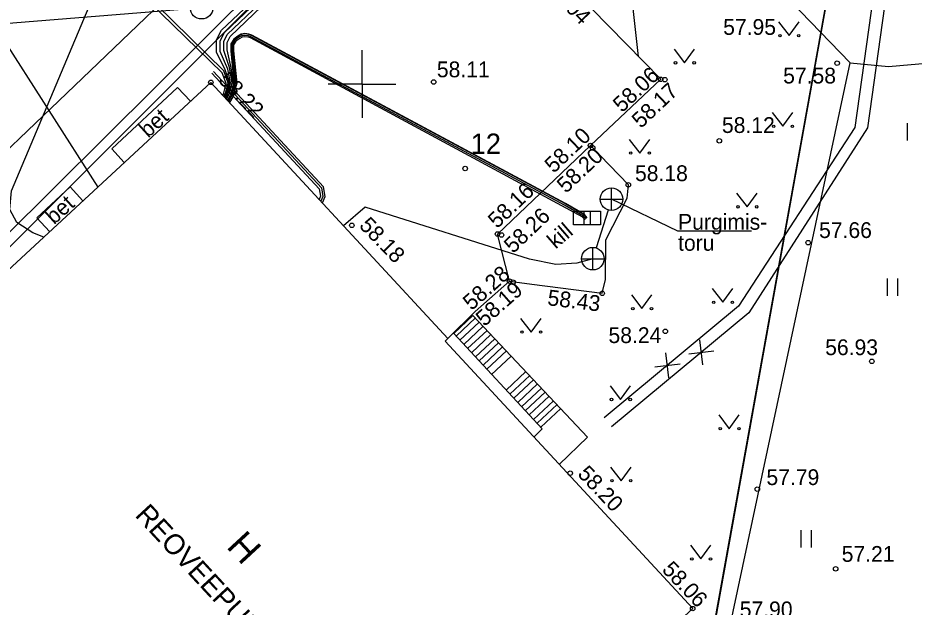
# Model space of a CAD drawing. Extents: x 639935 to 640355, y 6456229 to 6456709.
# Drawn here: x 640184.74 to 640224.47, y 6456476.8 to 6456502.93 of the extents above; entities that cross this region are included whole.
import ezdxf

# ---------------------------------------------------------------- set-up
doc = ezdxf.new("R2010")
doc.units = 0
for name, color, linetype in [('ABIJOONIS', 7, 'Continuous'), ('AED', 7, 'Continuous'), ('HALJASTUS', 7, 'Continuous'), ('HOONE', 7, 'Continuous'), ('HOONEDET', 7, 'Continuous'), ('KKAEV', 7, 'Continuous'), ('KORGUS', 7, 'Continuous'), ('KTRASS', 7, 'Continuous'), ('MPKAABEL', 7, 'Continuous'), ('PIIR', 7, 'Continuous'), ('POST', 7, 'Continuous'), ('SITRASS', 7, 'Continuous'), ('SKKAEV', 7, 'Continuous'), ('SKTRASS', 7, 'Continuous'), ('TEE', 7, 'Continuous'), ('VORK', 7, 'Continuous'), ('VTRASS', 7, 'Continuous')]:
    doc.layers.add(name, color=color, linetype=linetype)

msp = doc.modelspace()

# ---------------------------------------------------------------- linework, layer by layer
at = {"layer": 'ABIJOONIS'}
msp.add_lwpolyline([(640217.258, 6456493.47), (640213.99, 6456493.47), (640211.057, 6456494.89)], dxfattribs=at)
msp.add_circle((640204.568, 6456496.252), 0.1, dxfattribs=at)
at = {"layer": 'AED'}
msp.add_lwpolyline([(640221.931, 6456402.805), (640210.173, 6456447.131), (640221.638, 6456500.943), (640214.144, 6456508.707), (640200.351, 6456511.059)], dxfattribs=at)
at = {"layer": 'HALJASTUS'}
for p, q in [((640218.463, 6456502.757), (640218.927, 6456502.15)), ((640218.927, 6456502.15), (640219.372, 6456502.757)), ((640213.83, 6456501.547), (640214.293, 6456500.94)), ((640214.293, 6456500.94), (640214.739, 6456501.547)), ((640218.185, 6456498.736), (640218.649, 6456498.129)), ((640218.649, 6456498.129), (640219.094, 6456498.736)), ((640224.172, 6456498.26), (640224.172, 6456497.499)), ((640211.845, 6456497.546), (640212.308, 6456496.939)), ((640212.308, 6456496.939), (640212.754, 6456497.546)), ((640216.604, 6456495.16), (640217.068, 6456494.553)), ((640217.068, 6456494.553), (640217.513, 6456495.16)), ((640223.279, 6456491.37), (640223.279, 6456490.609)), ((640223.734, 6456491.37), (640223.734, 6456490.609)), ((640215.524, 6456490.928), (640215.987, 6456490.321)), ((640215.987, 6456490.321), (640216.433, 6456490.928)), ((640211.939, 6456490.645), (640212.402, 6456490.039)), ((640212.402, 6456490.039), (640212.848, 6456490.645)), ((640207.024, 6456489.606), (640207.487, 6456488.999)), ((640207.487, 6456488.999), (640207.933, 6456489.606)), ((640210.994, 6456486.612), (640211.457, 6456486.006)), ((640211.457, 6456486.006), (640211.903, 6456486.612)), ((640215.815, 6456485.321), (640216.278, 6456484.714)), ((640216.278, 6456484.714), (640216.723, 6456485.321)), ((640211.015, 6456483.012), (640211.478, 6456482.406)), ((640211.478, 6456482.406), (640211.924, 6456483.012)), ((640219.451, 6456480.206), (640219.451, 6456479.445)), ((640219.906, 6456480.206), (640219.906, 6456479.445)), ((640214.554, 6456479.542), (640215.018, 6456478.936)), ((640215.018, 6456478.936), (640215.463, 6456479.542))]:
    msp.add_line(p, q, dxfattribs=at)
msp.add_lwpolyline([(640221.638, 6456500.943), (640223.332, 6456500.777), (640229.378, 6456501.313), (640229.105, 6456508.108), (640229.092, 6456515.373), (640229.344, 6456522.079), (640229.051, 6456524.712), (640229.62, 6456533.044)], dxfattribs=at)
for centre in [(640218.526, 6456502.15), (640219.355, 6456502.15), (640213.892, 6456500.94), (640214.721, 6456500.94), (640218.248, 6456498.129), (640219.076, 6456498.129), (640211.907, 6456496.939), (640212.736, 6456496.939), (640216.667, 6456494.553), (640217.496, 6456494.553), (640215.586, 6456490.321), (640216.415, 6456490.321), (640212.001, 6456490.039), (640212.83, 6456490.039), (640207.086, 6456488.999), (640207.915, 6456488.999), (640211.056, 6456486.006), (640211.885, 6456486.006), (640215.877, 6456484.714), (640216.706, 6456484.714), (640211.077, 6456482.406), (640211.906, 6456482.406), (640214.617, 6456478.936), (640215.445, 6456478.936)]:
    msp.add_circle(centre, 0.055, dxfattribs=at)
at = {"layer": 'HOONE'}
msp.add_lwpolyline([(640171.861, 6456480.229), (640193.295, 6456500.075), (640203.799, 6456488.708), (640203.68, 6456488.597), (640214.656, 6456476.733), (640193.44, 6456457.158), (640182.49, 6456468.996), (640182.364, 6456468.88)], close=True, dxfattribs=at)
at = {"layer": 'HOONEDET'}
for p, q in [((640205.02, 6456489.624), (640204.162, 6456488.819)), ((640205.192, 6456489.441), (640204.333, 6456488.636)), ((640205.362, 6456489.26), (640204.502, 6456488.454)), ((640205.539, 6456489.073), (640204.678, 6456488.265)), ((640205.71, 6456488.891), (640204.848, 6456488.082)), ((640205.885, 6456488.705), (640205.022, 6456487.895)), ((640206.052, 6456488.527), (640205.188, 6456487.717)), ((640206.227, 6456488.341), (640205.362, 6456487.53)), ((640206.393, 6456488.165), (640205.527, 6456487.353)), ((640206.608, 6456487.937), (640205.74, 6456487.123)), ((640207.261, 6456487.244), (640206.389, 6456486.427)), ((640207.428, 6456487.067), (640206.555, 6456486.248)), ((640207.599, 6456486.885), (640206.725, 6456486.065)), ((640207.774, 6456486.699), (640206.899, 6456485.878)), ((640207.95, 6456486.513), (640207.073, 6456485.691)), ((640208.117, 6456486.336), (640207.239, 6456485.513)), ((640208.29, 6456486.152), (640207.411, 6456485.327)), ((640208.478, 6456485.952), (640207.598, 6456485.127)), ((640208.64, 6456485.78), (640207.759, 6456484.954)), ((640208.807, 6456485.603), (640207.924, 6456484.776))]:
    msp.add_line(p, q, dxfattribs=at)
msp.add_lwpolyline([(640208.737, 6456483.131), (640209.994, 6456484.343), (640204.909, 6456489.741), (640204.058, 6456488.931), (640207.984, 6456484.712), (640207.617, 6456484.342)], dxfattribs=at)
at = {"layer": 'KKAEV'}
for p, q in [((640211.057, 6456494.39), (640211.057, 6456495.39)), ((640210.557, 6456494.89), (640211.557, 6456494.89)), ((640210.226, 6456491.754), (640210.226, 6456492.754)), ((640209.726, 6456492.254), (640210.726, 6456492.254))]:
    msp.add_line(p, q, dxfattribs=at)
for centre in [(640211.057, 6456494.89), (640210.226, 6456492.254)]:
    msp.add_circle(centre, 0.5, dxfattribs=at)
at = {"layer": 'KORGUS'}
for centre in [(640221.059, 6456500.926), (640213.237, 6456500.21), (640213.422, 6456500.193), (640193.295, 6456500.075), (640203.17, 6456500.089), (640215.834, 6456497.484), (640210.127, 6456497.274), (640210.219, 6456497.173), (640211.804, 6456495.53), (640199.544, 6456493.731), (640206.003, 6456493.349), (640206.18, 6456493.307), (640219.774, 6456492.967), (640206.535, 6456491.254), (640206.692, 6456491.216), (640210.644, 6456490.718), (640213.443, 6456489.032), (640222.597, 6456487.699), (640209.227, 6456482.741), (640217.521, 6456482.032), (640220.993, 6456478.499), (640214.656, 6456476.733)]:
    msp.add_circle(centre, 0.1, dxfattribs=at)
at = {"layer": 'KTRASS'}
for p, q in [((640210.907, 6456494.413), (640210.376, 6456492.731)), ((640215.102, 6456487.549), (640214.968, 6456488.661)), ((640213.605, 6456486.963), (640213.471, 6456488.074)), ((640214.479, 6456488.037), (640215.591, 6456488.172)), ((640212.982, 6456487.451), (640214.094, 6456487.586))]:
    msp.add_line(p, q, dxfattribs=at)
for points in [[(640224.836, 6456531.591), (640210.656, 6456519.696), (640197.627, 6456506.623), (640177.308, 6456486.437), (640177.156, 6456486.292), (640172.333, 6456481.72), (640172.34, 6456481.269), (640172.652, 6456480.962)], [(640225.383, 6456531.528), (640210.926, 6456519.401), (640197.913, 6456506.344), (640177.207, 6456485.627), (640176.808, 6456485.228), (640172.975, 6456481.897), (640172.956, 6456481.464), (640173.065, 6456481.344)], [(640226.371, 6456530.415), (640221.841, 6456498.07), (640216.682, 6456490.142), (640210.726, 6456485.197)], [(640226.912, 6456530.345), (640222.406, 6456498.061), (640217.141, 6456489.852), (640211.062, 6456484.793)], [(640211.043, 6456506.746), (640209.615, 6456506.562), (640206.93, 6456506.476), (640203.824, 6456506.749), (640198.6, 6456507.84), (640197.381, 6456507.856), (640196.376, 6456507.544), (640194.116, 6456506.513), (640193.528, 6456505.952), (640181.654, 6456494.583), (640176.026, 6456486.148), (640172.003, 6456481.853), (640172.012, 6456481.171), (640172.414, 6456480.741)], [(640210.226, 6456492.254), (640209.516, 6456492.059), (640208.583, 6456491.996), (640207.416, 6456492.234), (640200.134, 6456494.545), (640199.17, 6456493.717)]]:
    msp.add_lwpolyline(points, dxfattribs=at)
at = {"layer": 'MPKAABEL'}
for points in [[(640193.817, 6456499.504), (640193.87, 6456499.614), (640193.965, 6456500.032), (640193.8, 6456500.503), (640184.027, 6456510.024), (640174.326, 6456520.74), (640166.211, 6456529.85), (640162.327, 6456534.865), (640161.084, 6456537.178), (640159.633, 6456540.498), (640159.415, 6456541.651), (640159.085, 6456543.833), (640159.817, 6456556.717), (640159.72, 6456557.691), (640159.483, 6456558.41)], [(640193.866, 6456499.457), (640193.937, 6456499.59), (640194.054, 6456500.042), (640193.874, 6456500.583), (640184.143, 6456510.134), (640174.444, 6456520.848), (640166.335, 6456529.952), (640162.461, 6456534.953), (640161.228, 6456537.248), (640159.787, 6456540.546), (640159.573, 6456541.677), (640159.245, 6456543.845), (640160.067, 6456556.736), (640159.924, 6456557.782), (640159.631, 6456558.469)], [(640193.905, 6456499.415), (640193.992, 6456499.581), (640194.126, 6456500.049), (640193.934, 6456500.638), (640193.549, 6456501.413), (640193.549, 6456501.96), (640193.767, 6456502.39), (640195.258, 6456503.805), (640196.251, 6456504.362), (640197.347, 6456504.925), (640199.928, 6456506.07), (640204.619, 6456507.549), (640209.518, 6456508.824), (640211.491, 6456509.196), (640212.072, 6456509.361), (640212.469, 6456509.601), (640212.629, 6456510.171), (640212.856, 6456510.832), (640213.234, 6456511.528), (640214.96, 6456513.223)], [(640193.945, 6456499.371), (640194.049, 6456499.569), (640194.166, 6456500.059), (640194.04, 6456500.665), (640193.711, 6456501.451), (640193.711, 6456501.922), (640193.899, 6456502.292), (640195.358, 6456503.676), (640196.327, 6456504.22), (640197.417, 6456504.779), (640199.986, 6456505.919), (640204.663, 6456507.394), (640209.553, 6456508.667), (640211.52, 6456509.037), (640212.16, 6456509.244), (640212.597, 6456509.534), (640212.81, 6456510.35), (640213.165, 6456511.162), (640213.41, 6456511.473), (640215.039, 6456513.124)], [(640193.986, 6456499.328), (640194.103, 6456499.553), (640194.233, 6456500.049), (640194.125, 6456500.733), (640193.861, 6456501.486), (640193.861, 6456501.886), (640194.021, 6456502.201), (640195.45, 6456503.557), (640196.398, 6456504.088), (640197.481, 6456504.644), (640200.039, 6456505.779), (640204.705, 6456507.25), (640209.586, 6456508.521), (640211.729, 6456508.924), (640212.179, 6456509.089), (640212.59, 6456509.185), (640213.034, 6456509.16), (640216.685, 6456508.316)], [(640209.98, 6456494.072), (640209.857, 6456494.208), (640209.017, 6456494.7), (640195.104, 6456502.169), (640194.973, 6456502.217), (640194.793, 6456502.237), (640194.643, 6456502.211), (640194.486, 6456502.126), (640194.306, 6456501.997), (640194.171, 6456501.78), (640194.171, 6456501.471), (640194.314, 6456500.057), (640194.229, 6456499.743), (640194.15, 6456499.488), (640194.025, 6456499.285)], [(640209.968, 6456494.062), (640209.847, 6456494.196), (640209.009, 6456494.686), (640195.097, 6456502.154), (640194.969, 6456502.201), (640194.793, 6456502.221), (640194.648, 6456502.196), (640194.494, 6456502.113), (640194.318, 6456501.986), (640194.187, 6456501.776), (640194.187, 6456501.472), (640194.33, 6456500.056), (640194.245, 6456499.739), (640194.165, 6456499.482), (640194.037, 6456499.272)], [(640209.926, 6456494.023), (640209.817, 6456494.144), (640208.979, 6456494.634), (640195.072, 6456502.1), (640194.955, 6456502.142), (640194.795, 6456502.161), (640194.666, 6456502.138), (640194.534, 6456502.077), (640194.357, 6456501.95), (640194.239, 6456501.761), (640194.239, 6456501.475), (640194.383, 6456500.052), (640194.213, 6456499.46), (640194.076, 6456499.23)], [(640209.883, 6456493.984), (640209.786, 6456494.091), (640195.047, 6456502.045), (640194.941, 6456502.083), (640194.797, 6456502.1), (640194.684, 6456502.081), (640194.572, 6456502.027), (640194.404, 6456501.906), (640194.302, 6456501.743), (640194.302, 6456501.478), (640194.447, 6456500.046), (640194.271, 6456499.434), (640194.118, 6456499.184)], [(640193.335, 6456500.485), (640198.099, 6456495.354), (640198.152, 6456495.032), (640198.077, 6456494.855)], [(640193.408, 6456500.553), (640198.193, 6456495.4), (640198.256, 6456495.019), (640198.163, 6456494.807)]]:
    msp.add_lwpolyline(points, dxfattribs=at)
at = {"layer": 'PIIR'}
for points in [[(640244.48, 6456636.43), (640210.34, 6456446.88), (640223.9, 6456399.77), (640100.76, 6456288.92), (640032.7, 6456361.37), (640015.01, 6456419.96), (640095.91, 6456493.23), (640046.38, 6456546.87), (640082.39, 6456610.33), (640129.21, 6456652.47)], [(640129.27, 6456652.45), (640082.45, 6456610.31), (640046.42, 6456546.85), (640095.96, 6456493.19), (640015.04, 6456419.94), (640032.73, 6456361.33), (640100.8, 6456288.87), (640223.94, 6456399.73), (640210.39, 6456446.84), (640225.64, 6456531.7), (640164.15, 6456601.61), (640170.59, 6456607.72)]]:
    msp.add_lwpolyline(points, close=True, dxfattribs=at)
at = {"layer": 'POST'}
for p, q in [((640209.833, 6456494.36), (640209.833, 6456493.763)), ((640210.104, 6456494.36), (640210.104, 6456493.763))]:
    msp.add_line(p, q, dxfattribs=at)
msp.add_lwpolyline([(640209.371, 6456494.36), (640210.566, 6456494.36), (640210.566, 6456493.763), (640209.371, 6456493.763)], close=True, dxfattribs=at)
at = {"layer": 'SITRASS'}
msp.add_lwpolyline([(640198.236, 6456494.726), (640198.359, 6456495.006), (640198.286, 6456495.446), (640194.469, 6456499.558), (640194.359, 6456499.713), (640194.314, 6456499.906), (640194.197, 6456500.717), (640194.013, 6456501.522), (640194.013, 6456501.849), (640194.144, 6456502.109), (640195.544, 6456503.436), (640197.546, 6456504.508), (640200.092, 6456505.637), (640204.746, 6456507.105), (640209.619, 6456508.373), (640212.08, 6456508.849), (640212.598, 6456509.134), (640212.913, 6456509.567), (640213.134, 6456510.538), (640213.537, 6456511.268), (640214.301, 6456512.08), (640215.211, 6456512.91)], dxfattribs=at)
at = {"layer": 'SKKAEV'}
msp.add_circle((640192.883, 6456503.387), 0.5, dxfattribs=at)
at = {"layer": 'SKTRASS'}
for p, q in [((640184.144, 6456502.681), (640192.385, 6456503.347)), ((640183.917, 6456502.221), (640188.285, 6456495.433))]:
    msp.add_line(p, q, dxfattribs=at)
at = {"layer": 'TEE'}
msp.add_line((640205.01, 6456489.917), (640203.799, 6456488.708), dxfattribs=at)
for points in [[(640205.01, 6456489.917), (640206.535, 6456491.254), (640206.003, 6456493.349), (640210.127, 6456497.274), (640213.237, 6456500.21), (640208.633, 6456504.938), (640209.484, 6456509.696), (640210.706, 6456516.576), (640211.647, 6456517.363)], [(640212.249, 6456501.225), (640211.741, 6456505.875), (640211.582, 6456507.625), (640211.547, 6456508.561), (640209.348, 6456508.938)], [(640192.388, 6456499.235), (640191.815, 6456499.848), (640188.895, 6456497.121), (640189.456, 6456496.52)], [(640206.535, 6456491.254), (640207.521, 6456491.123), (640210.644, 6456490.718), (640210.787, 6456491.327), (640210.802, 6456493.085), (640211.754, 6456494.934), (640211.804, 6456495.53), (640210.124, 6456497.271)], [(640187.622, 6456494.823), (640187.057, 6456495.435), (640185.577, 6456494.068), (640186.144, 6456493.454)]]:
    msp.add_lwpolyline(points, dxfattribs=at)
at = {"layer": 'VORK'}
for q in [(640200, 6456501.5), (640198.5, 6456500), (640201.5, 6456500), (640200, 6456498.5)]:
    msp.add_line((640200, 6456500), q, dxfattribs=at)
at = {"layer": 'VTRASS'}
msp.add_lwpolyline([(640185.884, 6456493.208), (640185.4, 6456493.402), (640184.685, 6456493.852), (640184.386, 6456494.437), (640184.449, 6456495.264), (640187.89, 6456503.435), (640194.016, 6456519.607), (640194.861, 6456521.843)], dxfattribs=at)

# ---------------------------------------------------------------- texts
at = {"layer": 'ABIJOONIS'}
for s, height, p in [('12', 0.9, (640204.814, 6456496.905)), ('Purgimis-', 0.7, (640214.008, 6456493.538)), ('toru', 0.7, (640214.008, 6456492.605))]:
    msp.add_text(s, height=height, dxfattribs=at).set_placement(p)
at = {"layer": 'HOONE'}
for s, height, p in [('REOVEEPUHASTI', 0.9, (640189.892, 6456480.85)), ('H', 1.2, (640193.945, 6456479.461))]:
    msp.add_text(s, height=height, rotation=312.8128, dxfattribs=at).set_placement(p)
at = {"layer": 'KORGUS'}
for s, rotation, p in [('58.04', 314.2387, (640208.068, 6456504.257)), ('58.06', 43.3515, (640211.523, 6456498.705)), ('58.22', 313.6084, (640193.585, 6456500.144)), ('58.17', 43.3515, (640212.36, 6456498.004)), ('58.10', 43.3515, (640208.493, 6456496.016)), ('58.20', 43.3515, (640209.038, 6456495.124)), ('58.16', 43.5837, (640205.985, 6456493.563)), ('58.26', 43.5837, (640206.694, 6456492.456)), ('58.18', 314.0208, (640199.831, 6456493.687)), ('58.28', 41.4245, (640204.851, 6456489.929)), ('58.19', 41.4245, (640205.423, 6456489.217)), ('58.43', 353.0413, (640208.19, 6456490.194)), ('58.20', 313.4051, (640209.516, 6456482.672)), ('58.06', 313.5207, (640213.257, 6456478.425))]:
    msp.add_text(s, height=0.7, rotation=rotation, dxfattribs=at).set_placement(p)
for s, p in [('57.95', (640216.007, 6456502.183)), ('58.11', (640203.313, 6456500.301)), ('57.58', (640218.666, 6456500.025)), ('58.12', (640215.953, 6456497.831)), ('58.18', (640212.098, 6456495.695)), ('57.66', (640220.259, 6456493.171)), ('58.24', (640210.922, 6456488.511)), ('56.93', (640220.53, 6456487.975)), ('57.79', (640217.926, 6456482.212)), ('57.21', (640221.263, 6456478.807)), ('57.90', (640216.742, 6456476.348))]:
    msp.add_text(s, height=0.7, dxfattribs=at).set_placement(p)
at = {"layer": 'TEE'}
for s, rotation, p in [('bet', 42.0617, (640190.51, 6456497.585)), ('bet', 42.0617, (640186.34, 6456493.741)), ('kill', 40.7765, (640208.58, 6456492.655))]:
    msp.add_text(s, height=0.7, rotation=rotation, dxfattribs=at).set_placement(p)

doc.saveas('drawing.dxf')
